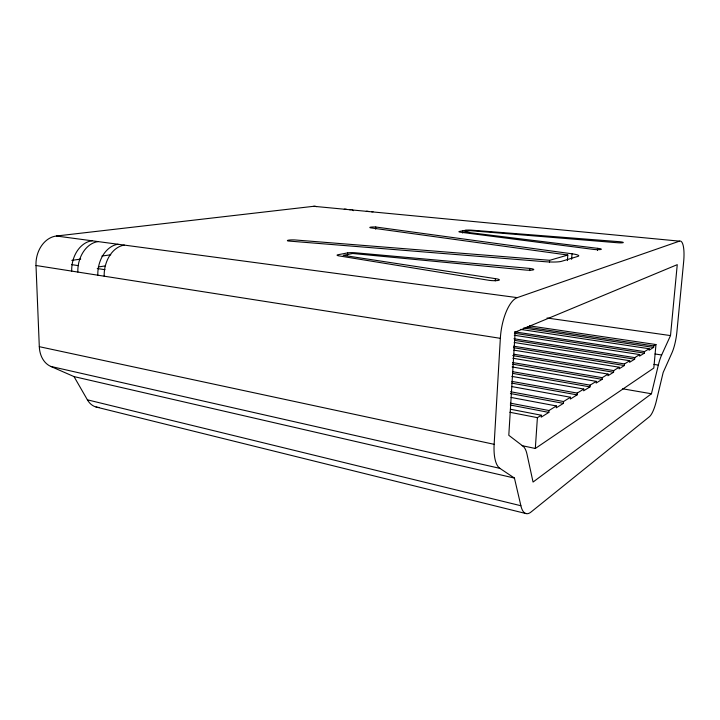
<?xml version="1.0" encoding="UTF-8"?>
<svg xmlns="http://www.w3.org/2000/svg" width="720" height="720" viewBox="0 0 720 720"><rect width="100%" height="100%" fill="white"/><g stroke="black" fill="none" stroke-linecap="round" stroke-linejoin="round"><path stroke-width="1.08" d="M347.607 255.096L347.661 252.882A6.048 0.864 1.6 0 1 354.573 252.72L529.839 268.425A6.498 0.972 3.1 0 1 533.25 269.892A6.498 0.972 3.1 0 1 524.7 269.955L352.728 253.494L343.197 255.339L495.405 278.64A6.939 1.125 2.9 0 1 498.744 280.305A6.939 1.125 2.9 0 1 489.501 280.395L338.589 255.816A6.138 0.891 1.6 0 1 338.094 254.718L347.661 252.882M375.651 229.167L375.714 226.998A5.688 0.675 1.8 0 0 370.638 227.151A5.688 0.675 1.8 0 0 370.494 227.826L567.801 255.033L567.396 260.595M462.6 233.019L462.708 230.832M465.804 232.398L465.912 230.22A4.986 0.585 2.4 0 1 471.339 230.139L619.857 241.731A5.058 0.603 3.4 0 1 623.061 242.676A5.058 0.603 3.4 0 1 616.653 242.676L470.358 230.67L463.95 231.912L597.609 248.328A5.643 0.711 3.4 0 1 601.038 249.435A5.643 0.711 3.4 0 1 593.829 249.453L460.584 232.218A5.04 0.594 2.4 0 1 459.468 231.453L465.912 230.22M495.279 280.881L495.405 278.64M520.884 505.737L514.431 478.062L499.896 468.36A34.488 13.032 -79 0 1 494.145 444.321L500.346 338.328A35.163 13.671 -81.2 0 1 517.266 297.63L679.482 241.146A23.76 6.156 -82.3 0 1 683.631 262.008L676.926 331.623A23.31 6.003 -81.4 0 1 671.868 353.043L663.156 372.501L656.451 400.599A24.048 6.39 -80.5 0 1 649.323 416.781L531.027 512.028A32.184 11.223 -78.4 0 1 520.884 505.737L87.39 399.816L74.025 376.596L50.787 366.426A26.199 20.016 -74.9 0 1 39.303 346.68L36 265.5A26.55 20.781 -82 0 1 56.385 236.016L313.695 206.298L679.482 241.146M529.695 270.603L529.839 268.425M535.32 448.47L537.399 417.654L541.323 415.233L541.197 417.159L548.847 412.407L548.982 410.517L556.389 405.945L556.254 407.817L563.427 403.362L563.562 401.526L570.51 397.242L570.375 399.051L577.107 394.866L577.242 393.084L583.776 389.052L583.641 390.816L589.986 386.883L590.121 385.146L596.277 381.348L596.142 383.067L602.118 379.35L602.253 377.667L608.058 374.085L607.923 375.75L613.566 372.249L613.701 370.602L619.191 367.218L619.056 368.847L624.393 365.526L624.528 363.933L629.73 360.729L629.586 362.304L634.644 359.172L634.788 357.606L639.711 354.573L639.576 356.112L644.373 353.133L644.508 351.612L649.179 348.732L649.044 350.235L653.607 347.409L653.742 345.924L655.974 344.547L653.814 368.055L535.32 448.47L522.144 445.68M549.459 262.557L549.612 260.343L567.801 255.033M571.608 259.317L572.013 253.8L375.714 226.998M597.438 250.524L597.609 248.328M670.509 335.583L677.25 264.663L515.142 332.163L508.797 435.294L522.9 446.085A33.66 12.276 -78.2 0 1 527.013 454.266L533.052 482.058L651.447 393.768L658.341 365.094A23.409 6.057 -80.9 0 1 661.653 354.987L670.509 335.583L547.02 318.006M98.343 266.976L105.003 265.95M71.811 260.37L80.721 259.092M101.871 256.059L110.772 254.781M56.385 236.016L517.266 297.63M529.443 325.845L655.974 344.547M527.103 327.096L653.742 345.924M523.674 327.996L653.607 347.409M520.524 329.382L649.179 348.732M514.494 331.83L644.508 351.612M71.739 264.636L78.39 265.644M97.236 268.515L105.012 269.703M654.993 353.97L661.653 354.987M514.404 333.261L644.373 353.133M514.305 335.259L639.711 354.573M513.954 338.769L634.788 357.606M514.971 340.416L634.644 359.172M36 265.5L500.346 338.328M514.197 342.486L629.73 360.729M653.904 364.392L658.341 365.094M513.54 346.176L624.528 363.933M513.441 347.697L624.393 365.526M513.828 350.154L619.191 367.218M513.954 354.222L613.701 370.602M512.739 355.608L613.566 372.249M512.784 358.227L608.058 374.085M512.55 362.529L602.253 377.667M512.451 364.14L602.118 379.35M512.136 366.948L596.277 381.348M622.62 388.791L651.447 393.768M512.631 371.691L590.121 385.146M512.523 373.356L589.986 386.883M511.83 376.371L583.776 389.052M511.929 381.402L577.242 393.084M511.821 383.13L577.107 394.866M511.992 386.604L570.51 397.242M510.543 391.734L563.562 401.526M510.426 393.525L563.427 403.362M511.083 397.449L556.389 405.945M510.39 403.155L548.982 410.517M510.273 405.009L548.847 412.407M510.435 409.239L541.323 415.233M509.85 412.263L537.399 417.654M39.303 346.68L494.145 444.321M50.787 366.426L499.896 468.36M74.025 376.596L514.431 478.062M96.057 407.007L525.843 513.531M549.378 260.262L294.624 239.922A6.453 0.855 1.2 0 0 288.639 240.138A6.453 0.855 1.2 0 0 287.973 240.984L544.95 261.702A14.94 2.088 3.2 0 0 561.591 261.306L577.854 256.392A13.905 1.863 3.2 0 0 578.403 255.348L577.971 255.123A13.905 1.863 3.2 0 0 572.013 253.8M104.175 276.192A27.828 20.16 -81.8 0 1 124.371 245.106M71.712 271.098A27.225 20.475 -81.9 0 1 92.007 240.777M77.841 272.061A27.333 20.421 -81.9 0 1 98.127 241.596M97.812 275.193A27.711 20.223 -81.8 0 1 118.035 244.26M344.25 209.205A19.854 10.764 -84.3 0 1 347.049 209.529M313.695 206.298A19.503 11.07 -84.5 0 1 316.575 206.631M352.233 210.024A19.917 10.71 -84.2 0 1 353.547 210.69M349.452 209.7A19.917 10.71 -84.2 0 1 350.865 209.691M371.646 211.815A20.178 10.467 -84.1 0 1 373.032 211.806M99.153 407.484A24.876 17.838 -73.6 0 1 87.39 399.816M366.309 211.311A20.115 10.53 -84.1 0 1 369.045 211.626"/></g></svg>
